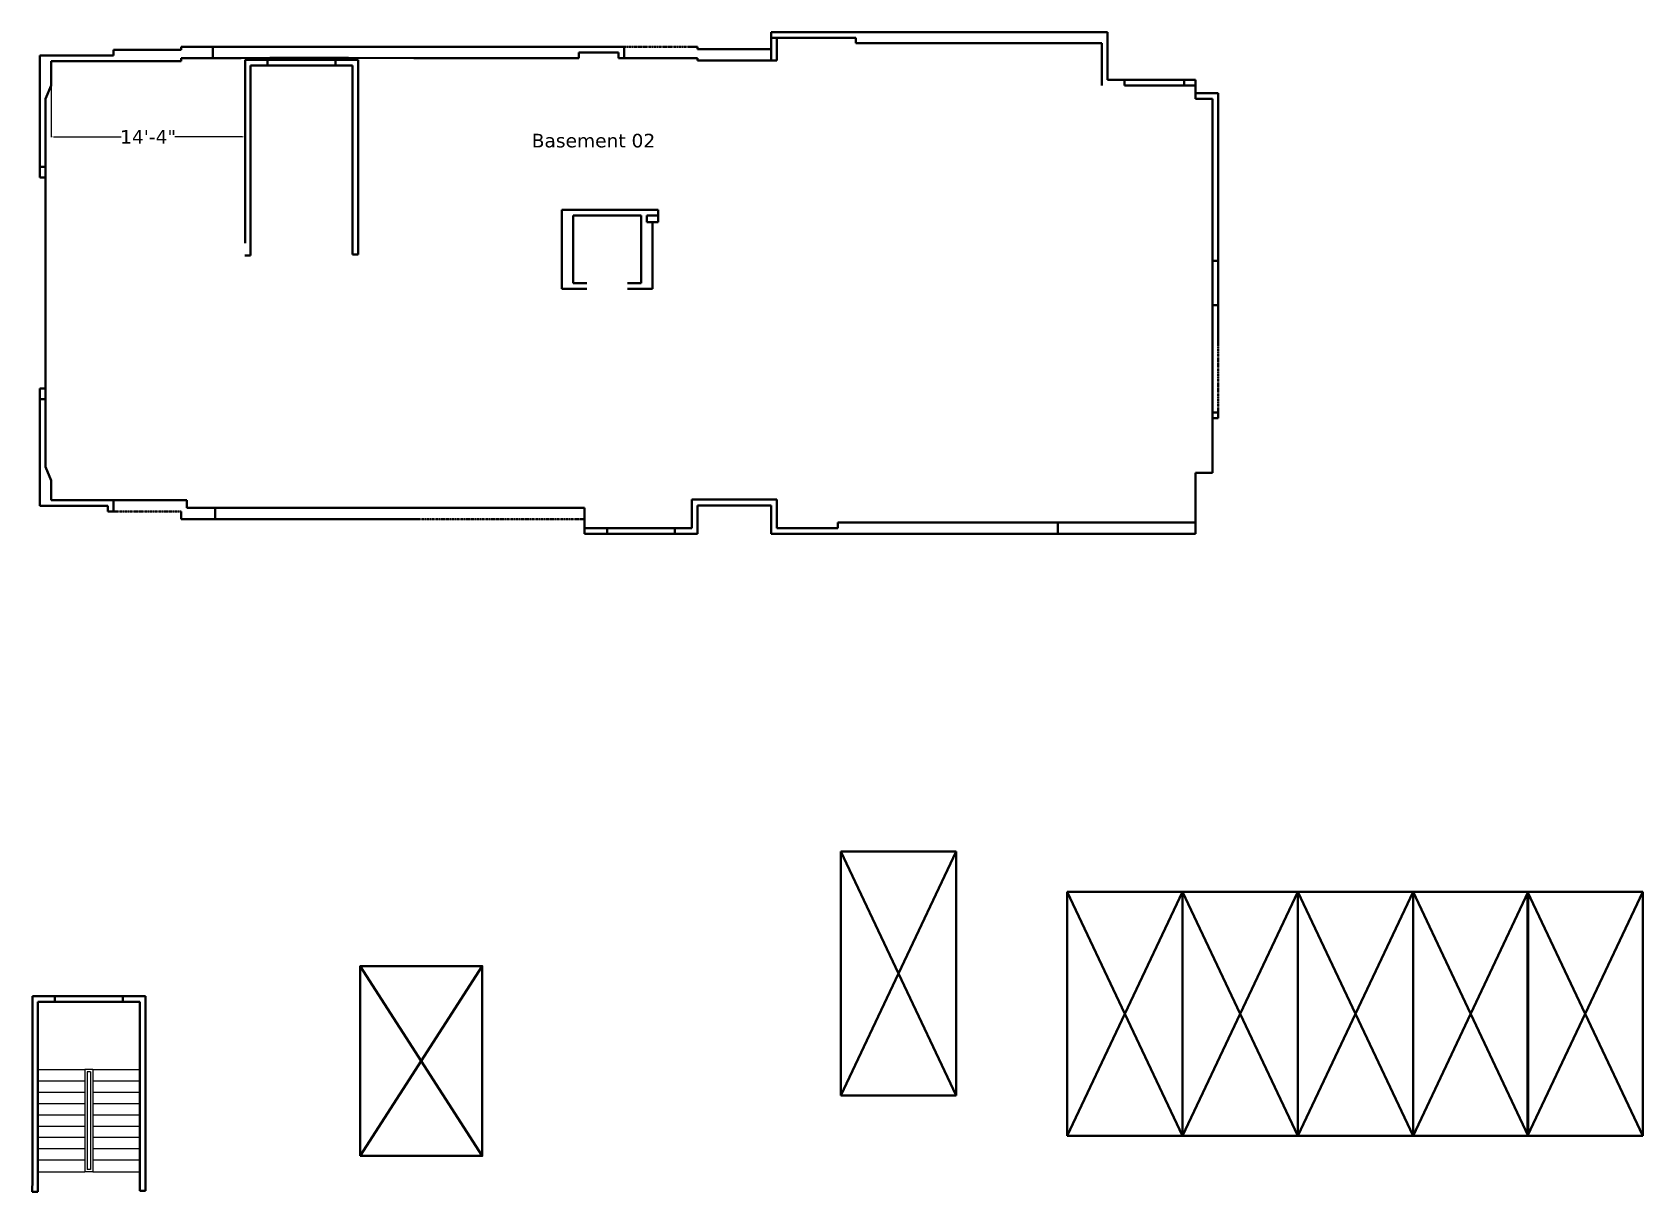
# Model space of a CAD drawing. Header units: inches. Extents: x 95 to 71413, y -8 to 51098.
# Drawn here: x 3012 to 4438, y 3348 to 4374 of the extents above; entities that cross this region are included whole.
import ezdxf

# ---------------------------------------------------------------- set-up
doc = ezdxf.new("R2010")
doc.units = ezdxf.units.IN
doc.header["$MEASUREMENT"] = 0
doc.linetypes.add('HIDDEN', pattern=[0.375, 0.25, -0.125])
for name, color, linetype, lineweight in [('Cars', 7, 'Continuous', 40), ('Hatch', 202, 'Continuous', 40), ('Ramp', 9, 'Continuous', 40), ('wall', 7, 'Continuous', 40)]:
    doc.layers.add(name, color=color, linetype=linetype, lineweight=lineweight)
doc.layers.add('STAIR', color=32, linetype='Continuous')
doc.styles.get("Standard").update_dxf_attribs({"font": 'verdana.ttf', "height": 12})
doc.dimstyles.get("Standard").update_dxf_attribs({"dimtxt": 0.18, "dimasz": 2.18, "dimexe": 0.18, "dimexo": 0.0625, "dimgap": 0.09, "dimtad": 0, "dimtih": 1, "dimtoh": 1, "dimdec": 0, "dimzin": 0, "dimdsep": 46, "dimlunit": 4, "dimtxsty": 'Standard', "dimcen": 0.09, "dimadec": 0, "dimazin": 0, "dimtfac": 1, "dimtdec": 0, "dimtofl": 0, "dimtmove": 0, "dimatfit": 3, "dimfxl": 0.18, "dimtolj": 1, "dimtzin": 0, "dimarcsym": 0})

# ---------------------------------------------------------------- blocks, each defined once
blk = doc.blocks.new('*D110')
at = {"layer": 'Defpoints', "color": 0, "transparency": 16777216}
for p in [(3029.1, 4337.5), (3200.6, 4337.5), (3200.6, 4281.2)]:
    blk.add_point(p, dxfattribs=at)
at = {"layer": 'Hatch', "color": 0, "lineweight": -2, "transparency": 16777216}
for p, q in [((3029.1, 4337.4), (3029.1, 4281)), ((3200.6, 4337.4), (3200.6, 4281)), ((3031.3, 4281.2), (3091.1, 4281.2)), ((3198.4, 4281.2), (3138.6, 4281.2))]:
    blk.add_line(p, q, dxfattribs=at)
at = {"layer": 'Hatch', "color": 0, "transparency": 16777216}
for points in [[(3031.3, 4281.5), (3031.3, 4280.8), (3029.1, 4281.2)], [(3198.4, 4281.5), (3198.4, 4280.8), (3200.6, 4281.2)]]:
    blk.add_solid(points, dxfattribs=at)
at = {"layer": 'Hatch', "color": 0, "transparency": 16777216, "insert": (3114.8, 4281.2), "char_height": 12, "attachment_point": 5}
blk.add_mtext('\\A1;14\'-4"', dxfattribs=at)

msp = doc.modelspace()

# ---------------------------------------------------------------- linework, layer by layer
at = {"layer": 'Cars', "color": 42, "true_color": 0xda8625}
for p, q in [((3727.8, 3648.7), (3727.8, 3432.7)), ((3727.8, 3648.7), (3829.8, 3648.7)), ((3727.8, 3432.7), (3727.8, 3648.7)), ((3727.8, 3648.7), (3829.8, 3432.7)), ((3829.8, 3648.7), (3727.8, 3432.7)), ((3829.8, 3648.7), (3829.8, 3432.7)), ((3829.8, 3432.7), (3829.8, 3648.7)), ((3829.8, 3432.7), (3829.8, 3648.7)), ((3928.2, 3613.2), (3928.2, 3397.2)), ((3928.2, 3613.2), (4030.2, 3613.2)), ((3928.2, 3397.2), (3928.2, 3613.2)), ((3928.2, 3613.2), (4030.2, 3397.2)), ((4030.2, 3613.2), (3928.2, 3397.2)), ((4030.2, 3613.2), (4132.2, 3613.2)), ((4030.2, 3613.2), (4132.2, 3397.2)), ((4030.2, 3397.2), (4132.2, 3613.2)), ((4030.2, 3613.2), (4030.2, 3397.2)), ((4030.2, 3397.2), (4030.2, 3613.2)), ((4030.2, 3397.2), (4030.2, 3613.2)), ((4132.2, 3613.2), (4132.2, 3397.2)), ((4132.2, 3613.2), (4234.2, 3613.2)), ((4132.2, 3397.2), (4132.2, 3613.2)), ((4132.2, 3613.2), (4234.2, 3397.2)), ((4132.2, 3397.2), (4234.2, 3613.2)), ((4234.2, 3613.2), (4234.2, 3397.2)), ((4234.2, 3613.2), (4336.2, 3613.2)), ((4234.2, 3397.2), (4234.2, 3613.2)), ((4234.2, 3613.2), (4336.2, 3397.2)), ((4234.2, 3397.2), (4336.2, 3613.2)), ((4335.5, 3613.2), (4437.5, 3613.2)), ((4335.5, 3397.2), (4335.5, 3613.2)), ((4335.5, 3613.2), (4437.5, 3397.2)), ((4335.5, 3397.2), (4437.5, 3613.2)), ((4336.2, 3613.2), (4336.2, 3397.2)), ((4437.5, 3613.2), (4437.5, 3397.2)), ((3829.8, 3432.7), (3727.8, 3432.7)), ((4030.2, 3397.2), (3928.2, 3397.2)), ((4132.2, 3397.2), (4030.2, 3397.2)), ((4132.2, 3397.2), (4030.2, 3397.2)), ((4234.2, 3397.2), (4132.2, 3397.2)), ((4234.2, 3397.2), (4132.2, 3397.2)), ((4336.2, 3397.2), (4234.2, 3397.2)), ((4336.2, 3397.2), (4234.2, 3397.2)), ((4437.5, 3397.2), (4335.5, 3397.2)), ((4437.5, 3397.2), (4335.5, 3397.2))]:
    msp.add_line(p, q, dxfattribs=at)
at = {"layer": 'Cars', "color": 42, "linetype": 'ByBlock', "true_color": 0xda8625}
msp.add_lwpolyline([(3302.6, 3379.3), (3410.6, 3379.3), (3410.6, 3547.3), (3302.6, 3547.3)], close=True, dxfattribs=at)
at = {"layer": 'Ramp', "color": 42, "linetype": 'ByBlock', "true_color": 0xda8625}
for p, q in [((3302.6, 3547.3), (3410.6, 3379.3)), ((3410.6, 3547.3), (3302.6, 3379.3))]:
    msp.add_line(p, q, dxfattribs=at)
at = {"layer": 'STAIR', "color": 7}
for p, q in [((3017.4, 3455.8), (3058.9, 3455.8)), ((3058.9, 3455.8), (3058.9, 3365.3)), ((3065.9, 3455.8), (3058.9, 3455.8)), ((3060.9, 3453.8), (3060.9, 3367.3)), ((3063.9, 3453.8), (3060.9, 3453.8)), ((3063.9, 3453.8), (3063.9, 3367.3)), ((3065.9, 3455.8), (3107.4, 3455.8)), ((3065.9, 3455.8), (3065.9, 3365.3)), ((3017.4, 3445.8), (3058.9, 3445.8)), ((3017.4, 3435.8), (3058.9, 3435.8)), ((3065.9, 3445.8), (3107.4, 3445.8)), ((3065.9, 3435.8), (3107.4, 3435.8)), ((3017.4, 3425.8), (3058.9, 3425.8)), ((3065.9, 3425.8), (3107.4, 3425.8)), ((3017.4, 3415.8), (3058.9, 3415.8)), ((3065.9, 3415.8), (3107.4, 3415.8)), ((3017.4, 3405.8), (3058.9, 3405.8)), ((3017.4, 3395.8), (3058.9, 3395.8)), ((3065.9, 3405.8), (3107.4, 3405.8)), ((3065.9, 3395.8), (3107.4, 3395.8)), ((3017.4, 3385.8), (3058.9, 3385.8)), ((3065.9, 3385.8), (3107.4, 3385.8)), ((3017.4, 3375.8), (3058.9, 3375.8)), ((3017.4, 3365.3), (3058.9, 3365.3)), ((3065.9, 3365.3), (3058.9, 3365.3)), ((3063.9, 3367.3), (3060.9, 3367.3)), ((3065.9, 3375.8), (3107.4, 3375.8)), ((3065.9, 3365.3), (3107.4, 3365.3))]:
    msp.add_line(p, q, dxfattribs=at)
at = {"layer": 'wall'}
for p, q in [((3666.1, 4373.8), (3741.1, 4373.8)), ((3666.1, 4368.8), (3666.1, 4373.8)), ((3666.1, 4348.8), (3666.1, 4368.8)), ((3666.1, 4368.8), (3725.1, 4368.8)), ((3671.1, 4348.8), (3671.1, 4368.8)), ((3741.1, 4373.8), (3825.4, 4373.8)), ((3825.4, 4373.8), (3830.4, 4373.8)), ((3830.4, 4373.8), (3919.8, 4373.8)), ((3933.8, 4373.8), (3919.8, 4373.8)), ((3079.1, 4353.2), (3019.1, 4353.2)), ((3019.1, 4326.8), (3019.1, 4353.2)), ((3084.1, 4348.2), (3029.1, 4348.2)), ((3029.1, 4326.8), (3029.1, 4348.2)), ((3144.1, 4358.2), (3084.1, 4358.2)), ((3144.1, 4348.2), (3084.1, 4348.2)), ((3172.1, 4361), (3144.1, 4361)), ((3172.1, 4351), (3167.1, 4351)), ((3172.1, 4351), (3172.1, 4361)), ((3197.1, 4361), (3172.1, 4361)), ((3172.1, 4351), (3197.1, 4351)), ((3222.8, 4361), (3197.1, 4361)), ((3220.6, 4349.4), (3280.6, 4349.4)), ((3220.6, 4349.4), (3280.6, 4349.4)), ((3292.1, 4351.2), (3222.7, 4351.2)), ((3491.1, 4351), (3350.1, 4351)), ((3442.7, 4361), (3491.1, 4361)), ((3536.1, 4361), (3491.1, 4361)), ((3531.1, 4356), (3496.1, 4356)), ((3531.1, 4351), (3531.1, 4356)), ((3536.1, 4351), (3531.1, 4351)), ((3536.1, 4351), (3536.1, 4361)), ((3596.1, 4351), (3536.1, 4351)), ((3596.1, 4361), (3601.1, 4361)), ((3601.1, 4358.8), (3661.1, 4358.8)), ((3601.1, 4348.8), (3661.1, 4348.8)), ((3661.1, 4348.8), (3671.1, 4348.8)), ((3220.6, 4344.4), (3280.6, 4344.4)), ((3963.8, 4331.8), (3978.8, 4331.8)), ((3978.8, 4326.8), (3978.8, 4331.8)), ((3978.8, 4331.8), (4031.8, 4331.8)), ((3978.8, 4326.8), (4031.8, 4326.8)), ((4031.8, 4331.8), (4041.8, 4331.8)), ((4031.8, 4326.8), (4031.8, 4331.8)), ((4031.8, 4326.8), (4041.8, 4326.8)), ((4041.8, 4326.8), (4041.8, 4331.8)), ((4041.8, 4319.8), (4056.8, 4319.8)), ((3019.1, 4314.8), (3019.1, 4254.8)), ((3024.1, 4314.8), (3024.1, 4254.8)), ((3300.6, 4302.4), (3300.6, 4308.2)), ((4041.8, 4314.8), (4051.8, 4314.8)), ((3295.6, 4177), (3295.6, 4302.2)), ((3019.1, 4254.8), (3024.1, 4254.8)), ((3019.1, 4245.2), (3019.1, 4254.8)), ((3024.1, 4254.8), (3024.1, 4245.2)), ((3019.1, 4245.2), (3024.1, 4245.2)), ((3481.1, 4216.7), (3566.1, 4216.7)), ((3491.1, 4211.7), (3491.1, 4151.7)), ((3491.1, 4211.7), (3551.1, 4211.7)), ((3491.1, 4211.7), (3507.6, 4211.7)), ((3551.1, 4211.7), (3551.1, 4151.7)), ((3556.1, 4205.7), (3556.1, 4211.7)), ((3556.1, 4211.7), (3566.1, 4211.7)), ((3556.1, 4205.7), (3566.1, 4205.7)), ((3566.1, 4211.7), (3566.1, 4205.7)), ((4061.8, 4206.4), (4061.8, 4201.4)), ((3481.1, 4199.9), (3481.1, 4146.7)), ((3561.1, 4156.7), (3561.1, 4200.7)), ((4056.8, 4171.4), (4056.8, 4201.4)), ((4061.8, 4171.4), (4061.8, 4201.4)), ((4061.8, 4171.4), (4056.8, 4171.4)), ((4061.8, 4132.4), (4061.8, 4171.4)), ((3491.1, 4151.7), (3503.1, 4151.7)), ((3539.1, 4151.7), (3551.1, 4151.7)), ((3481.1, 4146.7), (3503.1, 4146.7)), ((3539.1, 4146.7), (3561.1, 4146.7)), ((4061.8, 4132.4), (4056.8, 4132.4)), ((4061.8, 4132.4), (4061.8, 4102.4)), ((4061.8, 4097.4), (4061.8, 4102.4)), ((3019.1, 4058.6), (3024.1, 4058.6)), ((3019.1, 4058.6), (3019.1, 4049.1)), ((3019.1, 3989.1), (3019.1, 4049.1)), ((3019.1, 4049.1), (3024.1, 4049.1)), ((3024.1, 4049.1), (3024.1, 4058.6)), ((3024.1, 3989.1), (3024.1, 4049.1)), ((4056.8, 4037.4), (4061.8, 4037.4)), ((4061.8, 4037.4), (4061.8, 4032.4)), ((4056.8, 4032.4), (4061.8, 4032.4)), ((4056.8, 3984), (4056.8, 4032.4)), ((3019.1, 3977.1), (3019.1, 3954.8)), ((3029.1, 3977.1), (3029.1, 3959.8)), ((4041.8, 3984), (4056.8, 3984)), ((3079.1, 3954.8), (3019.1, 3954.8)), ((3084.1, 3959.8), (3029.1, 3959.8)), ((3079.1, 3949.8), (3079.1, 3954.8)), ((3079.1, 3949.8), (3084.1, 3949.8)), ((3144.1, 3959.8), (3084.1, 3959.8)), ((3084.1, 3949.8), (3084.1, 3959.8)), ((3174.1, 3952.8), (3174.1, 3942.8)), ((3501.1, 3952.8), (3352.1, 3952.8)), ((3601.1, 3955), (3661.1, 3955)), ((3666.1, 3935), (3666.1, 3955)), ((3671.1, 3955), (3671.1, 3935)), ((3174.1, 3942.8), (3144.1, 3942.8)), ((3199.1, 3942.8), (3174.1, 3942.8)), ((3521.1, 3935), (3581.1, 3935)), ((3666.1, 3935), (3666.1, 3930)), ((3671.1, 3935), (3725.1, 3935)), ((3919.8, 3940), (3919.8, 3930)), ((3521.1, 3930), (3581.1, 3930)), ((3666.1, 3930), (3741.1, 3930)), ((3741.1, 3930), (3825.4, 3930)), ((3825.4, 3930), (3830.4, 3930)), ((3830.4, 3930), (3919.8, 3930)), ((3933.8, 3930), (3919.8, 3930)), ((3032.4, 3520.8), (3092.4, 3520.8)), ((3032.4, 3520.8), (3092.4, 3520.8)), ((3032.4, 3515.8), (3092.4, 3515.8)), ((3112.4, 3473.8), (3112.4, 3479.6)), ((3107.4, 3348.4), (3107.4, 3473.6))]:
    msp.add_line(p, q, dxfattribs=at)
at = {"layer": 'wall', "color": 0}
for p, q in [((3741.1, 4368.8), (3725.1, 4368.8)), ((3741.1, 4364), (3741.1, 4368.8)), ((3756.9, 4364), (3741.1, 4364)), ((3756.9, 4364), (3958.7, 4364)), ((3963.8, 4373.8), (3933.8, 4373.8)), ((3958.7, 4364), (3958.7, 4326.8)), ((3963.8, 4331.8), (3963.8, 4373.8)), ((3079.1, 4353.2), (3084.1, 4353.2)), ((3084.1, 4353.2), (3084.1, 4358.2)), ((3144.1, 4358.2), (3144.1, 4361)), ((3144.1, 4348.2), (3144.1, 4351)), ((3144.1, 4351), (3167.1, 4351)), ((3197.1, 4351), (3222.7, 4351.2)), ((3222.8, 4361), (3442.7, 4361)), ((3350.1, 4351), (3292.1, 4351.2)), ((3491.1, 4351), (3496.1, 4351)), ((3496.1, 4351), (3496.1, 4356)), ((3601.1, 4351), (3596.1, 4351)), ((3601.1, 4358.8), (3601.1, 4361)), ((3601.1, 4348.8), (3601.1, 4351)), ((3661.1, 4358.8), (3666.1, 4358.8)), ((3019.1, 4314.8), (3019.1, 4326.8)), ((3024.1, 4314.8), (3029.1, 4326.8)), ((4041.8, 4314.8), (4041.8, 4326.8)), ((4061.8, 4319.8), (4056.8, 4319.8)), ((4061.8, 4259.6), (4061.8, 4319.8)), ((4056.8, 4314.8), (4051.8, 4314.8)), ((4056.8, 4259.6), (4056.8, 4314.8)), ((3200.6, 4302.3), (3200.6, 4287.3)), ((3205.6, 4302.3), (3205.6, 4287.3)), ((3300.6, 4302.4), (3300.6, 4287.4)), ((3300.6, 4287.4), (3300.6, 4185.4)), ((4056.8, 4211.4), (4056.8, 4259.6)), ((4061.8, 4259.6), (4061.8, 4211.4)), ((3024.1, 4245.2), (3024.1, 4194.5)), ((3481.1, 4199.9), (3481.1, 4216.7)), ((3561.1, 4200.7), (3561.1, 4205.7)), ((3566.1, 4211.7), (3566.1, 4216.7)), ((4056.8, 4211.4), (4056.8, 4206.4)), ((4056.8, 4201.4), (4056.8, 4206.4)), ((4061.8, 4206.4), (4061.8, 4211.4)), ((3024.1, 4058.6), (3024.1, 4194.5)), ((3295.6, 4177), (3300.6, 4177)), ((3300.6, 4177), (3300.6, 4182)), ((4056.8, 4171.4), (4056.8, 4132.4)), ((3561.1, 4146.7), (3561.1, 4156.7)), ((4056.8, 4132.4), (4056.8, 4032.4)), ((3019.1, 3989.1), (3019.1, 3977.1)), ((3029.1, 3977.1), (3024.1, 3989.1)), ((4041.8, 3984), (4041.8, 3931.1)), ((3144.1, 3959.8), (3149.1, 3959.8)), ((3144.1, 3949.8), (3144.1, 3942.8)), ((3149.1, 3959.8), (3149.1, 3952.8)), ((3352.1, 3952.8), (3149.1, 3952.8)), ((3596.1, 3935), (3596.1, 3960.2)), ((3596.1, 3960.2), (3657.5, 3960.2)), ((3657.5, 3960.2), (3671.1, 3960.2)), ((3666.1, 3955), (3661.1, 3955)), ((3671.1, 3960.2), (3671.1, 3955)), ((3352.1, 3942.8), (3199.1, 3942.8)), ((3506.1, 3935), (3501.1, 3935)), ((3725.1, 3940), (3725.1, 3935)), ((3725.1, 3940), (4041.8, 3940)), ((3933.8, 3930), (4041.8, 3930)), ((4041.8, 3930), (4041.8, 3931.1)), ((3012.4, 3473.8), (3012.4, 3458.8)), ((3017.4, 3473.8), (3017.4, 3458.8)), ((3112.4, 3473.8), (3112.4, 3458.8)), ((3112.4, 3458.8), (3112.4, 3356.8)), ((3112.4, 3348.4), (3112.4, 3353.4)), ((3107.4, 3348.4), (3112.4, 3348.4))]:
    msp.add_line(p, q, dxfattribs=at)
at = {"layer": 'wall', "color": 7}
for p, q in [((3200.6, 4349.4), (3220.6, 4349.4)), ((3200.6, 4349.4), (3220.6, 4349.4)), ((3200.6, 4302.3), (3200.6, 4349.4)), ((3220.6, 4344.4), (3220.6, 4349.4)), ((3280.6, 4349.4), (3300.6, 4349.4)), ((3280.6, 4349.4), (3300.6, 4349.4)), ((3280.6, 4344.4), (3280.6, 4349.4)), ((3300.6, 4349.4), (3300.6, 4324.4)), ((3205.6, 4344.4), (3205.6, 4302.3)), ((3205.6, 4344.4), (3220.6, 4344.4)), ((3214.6, 4344.4), (3205.6, 4344.4)), ((3280.6, 4344.4), (3295.6, 4344.4)), ((3295.6, 4344.4), (3295.6, 4302.4)), ((3300.6, 4324.4), (3300.6, 4319.4)), ((3300.6, 4324.4), (3300.6, 4324.4)), ((3300.6, 4319.4), (3300.6, 4302.4)), ((3300.6, 4319.4), (3300.6, 4319.4)), ((3295.6, 4302.2), (3295.6, 4187.2)), ((3200.6, 4187.2), (3200.6, 4287.3)), ((3205.6, 4287.3), (3205.6, 4187.2)), ((3300.6, 4287.4), (3300.6, 4182)), ((3501.1, 3952.8), (3501.1, 3930)), ((3601.1, 3930), (3601.1, 3955)), ((3601.1, 3955), (3601.1, 3955)), ((3506.1, 3935), (3521.1, 3935)), ((3515.1, 3935), (3506.1, 3935)), ((3521.1, 3935), (3521.1, 3930)), ((3581.1, 3935), (3581.1, 3930)), ((3581.1, 3935), (3596.1, 3935)), ((3501.1, 3930), (3521.1, 3930)), ((3581.1, 3930), (3601.1, 3930)), ((3012.4, 3520.8), (3032.4, 3520.8)), ((3012.4, 3520.8), (3032.4, 3520.8)), ((3012.4, 3473.8), (3012.4, 3520.8)), ((3032.4, 3515.8), (3032.4, 3520.8)), ((3092.4, 3520.8), (3112.4, 3520.8)), ((3092.4, 3520.8), (3112.4, 3520.8)), ((3092.4, 3515.8), (3092.4, 3520.8)), ((3112.4, 3520.8), (3112.4, 3495.8)), ((3017.4, 3515.8), (3017.4, 3473.8)), ((3017.4, 3515.8), (3032.4, 3515.8)), ((3026.4, 3515.8), (3017.4, 3515.8)), ((3092.4, 3515.8), (3107.4, 3515.8)), ((3107.4, 3515.8), (3107.4, 3473.8)), ((3112.4, 3495.8), (3112.4, 3490.8)), ((3112.4, 3495.8), (3112.4, 3495.8)), ((3112.4, 3490.8), (3112.4, 3473.8)), ((3112.4, 3490.8), (3112.4, 3490.8)), ((3107.4, 3473.6), (3107.4, 3358.6)), ((3012.4, 3358.6), (3012.4, 3458.8)), ((3017.4, 3458.8), (3017.4, 3358.6)), ((3112.4, 3458.8), (3112.4, 3353.4))]:
    msp.add_line(p, q, dxfattribs=at)
at = {"layer": 'wall', "linetype": 'HIDDEN'}
for p, q in [((3536.1, 4361), (3596.1, 4361)), ((4061.8, 4097.4), (4061.8, 4037.4)), ((3084.1, 3949.8), (3144.1, 3949.8)), ((3352.1, 3942.8), (3501.1, 3942.8))]:
    msp.add_line(p, q, dxfattribs=at)
at = {"layer": 'wall', "color": 0, "linetype": 'ByBlock'}
for p, q in [((3205.6, 4176.2), (3200.5, 4176.2)), ((3205.6, 4187.2), (3205.6, 4176.2)), ((3012.4, 3358.6), (3012.3, 3347.6)), ((3017.4, 3358.6), (3017.4, 3347.6)), ((3017.4, 3347.6), (3012.3, 3347.6))]:
    msp.add_line(p, q, dxfattribs=at)

# ---------------------------------------------------------------- texts
at = {"layer": 'wall', "color": 0, "insert": (3454.3, 4283.9), "char_height": 12, "width": 355.466, "attachment_point": 1}
msp.add_mtext('Basement 02', dxfattribs=at)

# ---------------------------------------------------------------- dimensions: what is measured, and where the dimension line sits
at = {"layer": 'Hatch'}
dim = msp.add_linear_dim(base=(3200.5965, 4281.1718), p1=(3029.0795, 4337.4935), p2=(3200.5965, 4337.4935), dimstyle='Standard', dxfattribs=at)
dim.commit()
dim.dimension.update_dxf_attribs({"geometry": '*D110', "text_midpoint": (3114.838, 4281.1718)})

doc.saveas('drawing.dxf')
